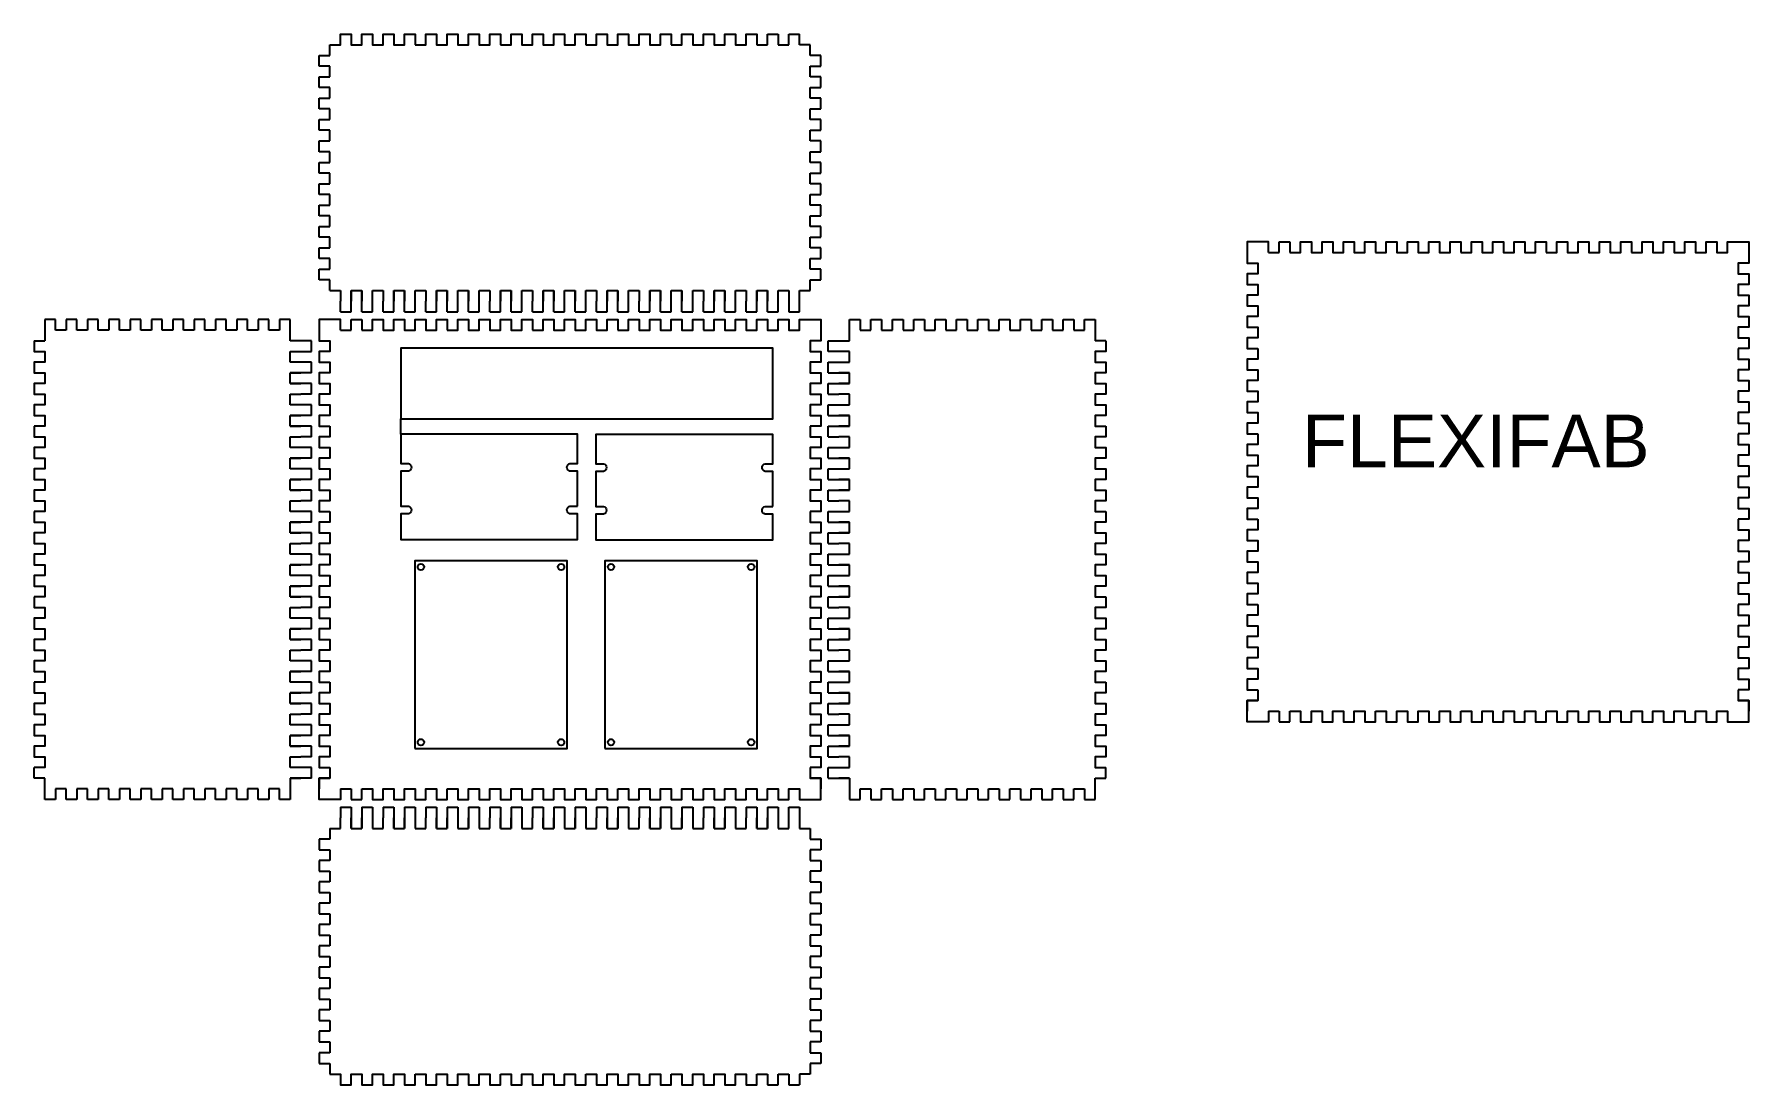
# Model space of a CAD drawing. Header units: millimetres. Extents: x 99 to 1224, y -80 to 609.
import ezdxf

# ---------------------------------------------------------------- set-up
doc = ezdxf.new("R2010")
doc.units = ezdxf.units.MM
doc.styles.get("Standard").update_dxf_attribs({"font": 'arial.ttf'})

msp = doc.modelspace()

# ---------------------------------------------------------------- linework, layer by layer
for p, q in [((580, 601.8), (580, 608.8)), ((580, 608.8), (587, 608.8)), ((587, 608.8), (587, 601.8)), ((594, 601.8), (594, 608.8)), ((594, 608.8), (601, 608.8)), ((601, 601.8), (601, 608.8)), ((293, 594.8), (293, 601.8)), ((293, 601.8), (300, 601.8)), ((573, 601.8), (580, 601.8)), ((587, 601.8), (594, 601.8)), ((608, 601.8), (601, 601.8)), ((608, 594.8), (608, 601.8)), ((286, 587.8), (286, 594.8)), ((286, 594.8), (293, 594.8)), ((293, 587.8), (286, 587.8)), ((293, 580.8), (293, 587.8)), ((615, 594.8), (608, 594.8)), ((608, 580.8), (608, 587.8)), ((608, 587.8), (615, 587.8)), ((615, 587.8), (615, 594.8)), ((286, 573.8), (286, 580.8)), ((286, 580.8), (293, 580.8)), ((293, 573.8), (286, 573.8)), ((293, 566.8), (293, 573.8)), ((615, 580.8), (608, 580.8)), ((608, 573.8), (615, 573.8)), ((608.1, 566.8), (608.1, 573.8)), ((615, 573.8), (615, 580.8)), ((286, 559.8), (286, 566.8)), ((286, 566.8), (293, 566.8)), ((615, 566.8), (608, 566.8)), ((615, 559.8), (615, 566.8)), ((293, 559.8), (286, 559.8)), ((286, 545.8), (286, 552.8)), ((286, 552.8), (293, 552.8)), ((293, 552.8), (293, 559.8)), ((608, 559.8), (615, 559.8)), ((615, 552.8), (608, 552.8)), ((608.1, 552.8), (608.1, 559.8)), ((615, 545.8), (615, 552.8)), ((293, 545.8), (286, 545.8)), ((293, 538.8), (293, 545.8)), ((608, 545.8), (615, 545.8)), ((608.1, 538.8), (608.1, 545.8)), ((286, 531.8), (286, 538.8)), ((286, 538.8), (293, 538.8)), ((293, 531.8), (286, 531.8)), ((293, 524.8), (293, 531.8)), ((615, 538.8), (608, 538.8)), ((608, 531.8), (615, 531.8)), ((608.1, 524.8), (608.1, 531.8)), ((615, 531.8), (615, 538.8)), ((286, 517.8), (286, 524.8)), ((286, 524.8), (293, 524.8)), ((293, 517.8), (286, 517.8)), ((293, 510.8), (293, 517.8)), ((615, 524.8), (608, 524.8)), ((608, 517.8), (615, 517.8)), ((608.1, 510.8), (608.1, 517.8)), ((615, 517.8), (615, 524.8)), ((286, 503.8), (286, 510.8)), ((286, 510.8), (293, 510.8)), ((615, 510.8), (608, 510.8)), ((615, 503.8), (615, 510.8)), ((293, 503.8), (286, 503.8)), ((286, 489.8), (286, 496.8)), ((286, 496.8), (293, 496.8)), ((293, 496.8), (293, 503.8)), ((608, 503.8), (615, 503.8)), ((615, 496.8), (608, 496.8)), ((608.1, 496.8), (608.1, 503.8)), ((615, 489.8), (615, 496.8)), ((293, 489.8), (286, 489.8)), ((293, 482.8), (293, 489.8)), ((608, 489.8), (615, 489.8)), ((608.1, 482.8), (608.1, 489.8)), ((286, 475.8), (286, 482.8)), ((286, 482.8), (293, 482.8)), ((293, 475.8), (286, 475.8)), ((293, 468.8), (293, 475.8)), ((615, 482.8), (608, 482.8)), ((608, 475.8), (615, 475.8)), ((608.1, 468.8), (608.1, 475.8)), ((615, 475.8), (615, 482.8)), ((915.9, 465.7), (915.9, 472.7)), ((915.9, 472.7), (922.9, 472.7)), ((922.9, 472.7), (922.9, 465.7)), ((286, 461.8), (286, 468.8)), ((286, 468.8), (293, 468.8)), ((293, 461.8), (286, 461.8)), ((293, 454.8), (293, 461.8)), ((615, 468.8), (608, 468.8)), ((608, 461.8), (615, 461.8)), ((608.1, 454.8), (608.1, 461.8)), ((615, 461.8), (615, 468.8)), ((908.9, 465.7), (915.9, 465.7)), ((286, 447.8), (286, 454.8)), ((286, 454.8), (293, 454.8)), ((615, 454.8), (608, 454.8)), ((615, 447.8), (615, 454.8)), ((293, 447.8), (286, 447.8)), ((293, 440.8), (293, 447.8)), ((293, 440.8), (300, 440.8)), ((300, 440.8), (300, 433.8)), ((307, 440.8), (307, 433.8)), ((307, 433.8), (307, 440.8)), ((307, 440.8), (314, 440.8)), ((314, 433.8), (314, 440.8)), ((314, 440.8), (314, 433.8)), ((321, 433.8), (321, 440.8)), ((321, 440.8), (328, 440.8)), ((328, 440.8), (328, 433.8)), ((335, 440.8), (335, 433.8)), ((335, 433.8), (335, 440.8)), ((335, 440.8), (342, 440.8)), ((342, 433.8), (342, 440.8)), ((342, 440.8), (342, 433.8)), ((349, 433.8), (349, 440.8)), ((349, 440.8), (356, 440.8)), ((356, 440.8), (356, 433.8)), ((363, 440.8), (363, 433.8)), ((363, 433.8), (363, 440.8)), ((363, 440.8), (370, 440.8)), ((370, 433.8), (370, 440.8)), ((370, 440.8), (370, 433.8)), ((377, 433.8), (377, 440.8)), ((377, 440.8), (384, 440.8)), ((384, 433.8), (384, 440.8)), ((384, 440.8), (384, 433.8)), ((391, 433.8), (391, 440.8)), ((391, 440.8), (398, 440.8)), ((398, 440.8), (398, 433.8)), ((405, 440.8), (405, 433.8)), ((405, 433.8), (405, 440.8)), ((405, 440.8), (412, 440.8)), ((412, 433.8), (412, 440.8)), ((412, 440.8), (412, 433.8)), ((419, 433.8), (419, 440.8)), ((419, 440.8), (426, 440.8)), ((426, 440.8), (426, 433.8)), ((433, 440.8), (433, 433.8)), ((433, 433.8), (433, 440.8)), ((433, 440.8), (440, 440.8)), ((440, 433.8), (440, 440.8)), ((440, 440.8), (440, 433.8)), ((447, 433.8), (447, 440.8)), ((447, 440.8), (454, 440.8)), ((454, 433.8), (454, 440.8)), ((454, 440.8), (454, 433.8)), ((461, 433.8), (461, 440.8)), ((461, 440.8), (468, 440.8)), ((468, 440.8), (468, 433.8)), ((475, 440.8), (475, 433.8)), ((475, 433.8), (475, 440.8)), ((475, 440.8), (482, 440.8)), ((482, 433.8), (482, 440.8)), ((482, 440.8), (482, 433.8)), ((489, 433.8), (489, 440.8)), ((489, 440.8), (496, 440.8)), ((496, 440.8), (496, 433.8)), ((503, 440.8), (503, 433.8)), ((503, 433.8), (503, 440.8)), ((503, 440.8), (510, 440.8)), ((510, 433.8), (510, 440.8)), ((510, 440.8), (510, 433.8)), ((517, 433.8), (517, 440.8)), ((517, 440.8), (524, 440.8)), ((524, 433.8), (524, 440.8)), ((524, 440.8), (524, 433.8)), ((531, 433.8), (531, 440.8)), ((531, 440.8), (538, 440.8)), ((538, 440.8), (538, 433.8)), ((545, 440.8), (545, 433.8)), ((545, 433.8), (545, 440.8)), ((545, 440.8), (552, 440.8)), ((552, 433.8), (552, 440.8)), ((552, 440.8), (552, 433.8)), ((559, 433.8), (559, 440.8)), ((559, 440.8), (566, 440.8)), ((566, 440.8), (566, 433.8)), ((573, 440.8), (573, 433.8)), ((573, 433.8), (573, 440.8)), ((573, 440.8), (580, 440.8)), ((580, 433.8), (580, 440.8)), ((580, 440.8), (580, 433.8)), ((587, 433.8), (587, 440.8)), ((587, 440.8), (594, 440.8)), ((594, 440.8), (594, 426.8)), ((601, 440.8), (608, 440.8)), ((601, 426.8), (601, 440.8)), ((608, 447.8), (615, 447.8)), ((608, 440.8), (608, 447.8)), ((300, 426.8), (300, 433.8)), ((307, 426.8), (307, 433.8)), ((314, 426.8), (314, 433.8)), ((321, 426.8), (321, 433.8)), ((328, 426.8), (328, 433.8)), ((335, 426.8), (335, 433.8)), ((342, 426.8), (342, 433.8)), ((349, 426.8), (349, 433.8)), ((356, 426.8), (356, 433.8)), ((363, 426.8), (363, 433.8)), ((370, 426.8), (370, 433.8)), ((377, 426.8), (377, 433.8)), ((384, 426.8), (384, 433.8)), ((391, 426.8), (391, 433.8)), ((398, 426.8), (398, 433.8)), ((405, 426.8), (405, 433.8)), ((412, 426.8), (412, 433.8)), ((419, 426.8), (419, 433.8)), ((426, 426.8), (426, 433.8)), ((433, 426.8), (433, 433.8)), ((440, 426.8), (440, 433.8)), ((447, 426.8), (447, 433.8)), ((454, 426.8), (454, 433.8)), ((461, 426.8), (461, 433.8)), ((468, 426.8), (468, 433.8)), ((475, 426.8), (475, 433.8)), ((482, 426.8), (482, 433.8)), ((489, 426.8), (489, 433.8)), ((496, 426.8), (496, 433.8)), ((503, 426.8), (503, 433.8)), ((510, 426.8), (510, 433.8)), ((517, 426.8), (517, 433.8)), ((524, 426.8), (524, 433.8)), ((531, 426.8), (531, 433.8)), ((538, 426.8), (538, 433.8)), ((545, 426.8), (545, 433.8)), ((552, 426.8), (552, 433.8)), ((559, 426.8), (559, 433.8)), ((566, 426.8), (566, 433.8)), ((573, 426.8), (573, 433.8)), ((580, 426.8), (580, 433.8)), ((587, 426.8), (587, 433.8)), ((113, 421.8), (106, 421.8)), ((106, 421.8), (106, 407.8)), ((113, 414.8), (113, 421.8)), ((127, 421.8), (120, 421.8)), ((120, 421.8), (120, 414.8)), ((127, 414.8), (127, 421.8)), ((141, 421.8), (134, 421.8)), ((134, 421.8), (134, 414.8)), ((141, 414.8), (141, 421.8)), ((155, 421.8), (148, 421.8)), ((148, 421.8), (148, 414.8)), ((155, 414.8), (155, 421.8)), ((169, 421.8), (162, 421.8)), ((162, 421.8), (162, 414.8)), ((169, 414.8), (169, 421.8)), ((183, 421.8), (176, 421.8)), ((176, 421.8), (176, 414.8)), ((183, 414.8), (183, 421.8)), ((197, 421.8), (190, 421.8)), ((190, 421.8), (190, 414.8)), ((197, 414.8), (197, 421.8)), ((211, 421.8), (204, 421.8)), ((204, 421.8), (204, 414.8)), ((211, 414.8), (211, 421.8)), ((225, 421.8), (218, 421.8)), ((218, 421.8), (218, 414.8)), ((225, 414.8), (225, 421.8)), ((239, 421.8), (232, 421.8)), ((232, 421.8), (232, 414.8)), ((239, 414.8), (239, 421.8)), ((253, 421.8), (246, 421.8)), ((246, 421.8), (246, 414.8)), ((253, 414.8), (253, 421.8)), ((267, 421.8), (260, 421.8)), ((260, 421.8), (260, 414.8)), ((267, 414.8), (267, 421.8)), ((300, 426.8), (307, 426.8)), ((307, 414.8), (307, 421.8)), ((307, 421.8), (314, 421.8)), ((314, 426.8), (321, 426.8)), ((314, 421.8), (314, 414.8)), ((328, 426.8), (335, 426.8)), ((342, 426.8), (349, 426.8)), ((356, 426.8), (363, 426.8)), ((370, 426.8), (377, 426.8)), ((384, 426.8), (391, 426.8)), ((398, 426.8), (405, 426.8)), ((412, 426.8), (419, 426.8)), ((426, 426.8), (433, 426.8)), ((440, 426.8), (447, 426.8)), ((454, 426.8), (461, 426.8)), ((468, 426.8), (475, 426.8)), ((482, 426.8), (489, 426.8)), ((496, 426.8), (503, 426.8)), ((510, 426.8), (517, 426.8)), ((524, 426.8), (531, 426.8)), ((538, 426.8), (545, 426.8)), ((552, 426.8), (559, 426.8)), ((566, 426.8), (573, 426.8)), ((580, 426.8), (587, 426.8)), ((594, 426.8), (601, 426.8)), ((634, 414.8), (634, 421.8)), ((634, 421.8), (641, 421.8)), ((641, 421.8), (641, 414.8)), ((648, 414.8), (648, 421.8)), ((648, 421.8), (655, 421.8)), ((655, 421.8), (655, 414.8)), ((662, 414.8), (662, 421.8)), ((662, 421.8), (669, 421.8)), ((669, 421.8), (669, 414.8)), ((676, 414.8), (676, 421.8)), ((676, 421.8), (683, 421.8)), ((683, 421.8), (683, 414.8)), ((690, 414.8), (690, 421.8)), ((690, 421.8), (697, 421.8)), ((697, 421.8), (697, 414.8)), ((704, 414.8), (704, 421.8)), ((704, 421.8), (711, 421.8)), ((711, 421.8), (711, 414.8)), ((718, 414.8), (718, 421.8)), ((718, 421.8), (725, 421.8)), ((725, 421.8), (725, 414.8)), ((732, 414.8), (732, 421.8)), ((732, 421.8), (739, 421.8)), ((739, 421.8), (739, 414.8)), ((746, 421.8), (753, 421.8)), ((746, 414.8), (746, 421.8)), ((753, 421.8), (753, 414.8)), ((760, 414.8), (760, 421.8)), ((760, 421.8), (767, 421.8)), ((767, 421.8), (767, 414.8)), ((774, 414.8), (774, 421.8)), ((774, 421.8), (781, 421.8)), ((781, 421.8), (781, 414.8)), ((788, 414.8), (788, 421.8)), ((788, 421.8), (795, 421.8)), ((795, 421.8), (795, 407.8)), ((99, 407.8), (106, 407.8)), ((120, 414.8), (113, 414.8)), ((134, 414.8), (127, 414.8)), ((148, 414.8), (141, 414.8)), ((162, 414.8), (155, 414.8)), ((176, 414.8), (169, 414.8)), ((190, 414.8), (183, 414.8)), ((204, 414.8), (197, 414.8)), ((218, 414.8), (211, 414.8)), ((232, 414.8), (225, 414.8)), ((246, 414.8), (239, 414.8)), ((260, 414.8), (253, 414.8)), ((267, 407.8), (267, 414.8)), ((281, 407.8), (267, 407.8)), ((281, 400.8), (281, 407.8)), ((300, 414.8), (307, 414.8)), ((620, 400.8), (620, 407.8)), ((620, 407.8), (634, 407.8)), ((634, 407.8), (634, 414.8)), ((641, 414.8), (648, 414.8)), ((655, 414.8), (662, 414.8)), ((669, 414.8), (676, 414.8)), ((683, 414.8), (690, 414.8)), ((697, 414.8), (704, 414.8)), ((711, 414.8), (718, 414.8)), ((725, 414.8), (732, 414.8)), ((739, 414.8), (746, 414.8)), ((753, 414.8), (760, 414.8)), ((767, 414.8), (774, 414.8)), ((781, 414.8), (788, 414.8)), ((802, 407.8), (795, 407.8)), ((267, 393.8), (267, 400.8)), ((267, 400.8), (281, 400.8)), ((274, 393.8), (267, 393.8)), ((281, 393.8), (274, 393.8)), ((281, 386.8), (281, 393.8)), ((634, 400.8), (620, 400.8)), ((620, 386.8), (620, 393.8)), ((620, 393.8), (627, 393.8)), ((627, 393.8), (634, 393.8)), ((634, 393.8), (634, 400.8)), ((274, 386.8), (267, 386.8)), ((267, 379.8), (267, 386.8)), ((267, 386.8), (274, 386.8)), ((281, 386.8), (274, 386.8)), ((620, 386.8), (627, 386.8)), ((627, 386.8), (634, 386.8)), ((634, 386.8), (627, 386.8)), ((634, 379.8), (634, 386.8)), ((267, 379.8), (274, 379.8)), ((274, 379.8), (267, 379.8)), ((267, 365.8), (267, 372.8)), ((267, 372.8), (274, 372.8)), ((281, 379.8), (274, 379.8)), ((281, 372.8), (274, 372.8)), ((281, 372.8), (281, 379.8)), ((620, 372.8), (620, 379.8)), ((620, 379.8), (627, 379.8)), ((620, 372.8), (627, 372.8)), ((634, 379.8), (627, 379.8)), ((627, 379.8), (634, 379.8)), ((634, 372.8), (627, 372.8)), ((634, 365.8), (634, 372.8)), ((274, 365.8), (267, 365.8)), ((281, 365.8), (274, 365.8)), ((281, 358.8), (281, 365.8)), ((620, 358.8), (620, 365.8)), ((620, 365.8), (627, 365.8)), ((627, 365.8), (634, 365.8)), ((274, 358.8), (267, 358.8)), ((267, 351.8), (267, 358.8)), ((267, 358.8), (274, 358.8)), ((267, 351.8), (274, 351.8)), ((274, 351.8), (267, 351.8)), ((281, 358.8), (274, 358.8)), ((281, 351.8), (274, 351.8)), ((281, 344.8), (281, 351.8)), ((339.5, 346.5), (339.5, 356.5)), ((620, 358.8), (627, 358.8)), ((620, 344.8), (620, 351.8)), ((620, 351.8), (627, 351.8)), ((627, 358.8), (634, 358.8)), ((634, 358.8), (627, 358.8)), ((634, 351.8), (627, 351.8)), ((627, 351.8), (634, 351.8)), ((634, 351.8), (634, 358.8)), ((267, 337.8), (267, 344.8)), ((267, 344.8), (274, 344.8)), ((274, 337.8), (267, 337.8)), ((281, 344.8), (274, 344.8)), ((281, 337.8), (274, 337.8)), ((281, 330.8), (281, 337.8)), ((620, 344.8), (627, 344.8)), ((620, 330.8), (620, 337.8)), ((620, 337.8), (627, 337.8)), ((634, 344.8), (627, 344.8)), ((627, 337.8), (634, 337.8)), ((634, 337.8), (634, 344.8)), ((267, 323.8), (267, 330.8)), ((274, 330.8), (267, 330.8)), ((267, 330.8), (274, 330.8)), ((281, 330.8), (274, 330.8)), ((620, 330.8), (627, 330.8)), ((627, 330.8), (634, 330.8)), ((634, 330.8), (627, 330.8)), ((634, 323.8), (634, 330.8)), ((274, 323.8), (267, 323.8)), ((274, 316.8), (267, 316.8)), ((267, 309.8), (267, 316.8)), ((267, 316.8), (274, 316.8)), ((281, 323.8), (274, 323.8)), ((281, 316.8), (274, 316.8)), ((281, 316.8), (281, 323.8)), ((620, 316.8), (620, 323.8)), ((620, 323.8), (627, 323.8)), ((620, 316.8), (627, 316.8)), ((627, 323.8), (634, 323.8)), ((627, 316.8), (634, 316.8)), ((634, 316.8), (627, 316.8)), ((634, 309.8), (634, 316.8)), ((267, 309.8), (274, 309.8)), ((274, 309.8), (267, 309.8)), ((281, 309.8), (274, 309.8)), ((281, 302.8), (281, 309.8)), ((620, 302.8), (620, 309.8)), ((620, 309.8), (627, 309.8)), ((634, 309.8), (627, 309.8)), ((627, 309.8), (634, 309.8)), ((267, 295.8), (267, 302.8)), ((267, 302.8), (274, 302.8)), ((274, 295.8), (267, 295.8)), ((281, 302.8), (274, 302.8)), ((281, 295.8), (274, 295.8)), ((281, 288.8), (281, 295.8)), ((620, 302.8), (627, 302.8)), ((620, 288.8), (620, 295.8)), ((620, 295.8), (627, 295.8)), ((634, 302.8), (627, 302.8)), ((627, 295.8), (634, 295.8)), ((634, 295.8), (634, 302.8)), ((274, 288.8), (267, 288.8)), ((267, 281.8), (267, 288.8)), ((267, 288.8), (274, 288.8)), ((267, 281.8), (274, 281.8)), ((274, 281.8), (267, 281.8)), ((281, 288.8), (274, 288.8)), ((281, 281.8), (274, 281.8)), ((281, 274.8), (281, 281.8)), ((620, 288.8), (627, 288.8)), ((620, 274.8), (620, 281.8)), ((620, 281.8), (627, 281.8)), ((627, 288.8), (634, 288.8)), ((634, 288.8), (627, 288.8)), ((634, 281.8), (627, 281.8)), ((627, 281.8), (634, 281.8)), ((634, 281.8), (634, 288.8)), ((267, 267.8), (267, 274.8)), ((267, 274.8), (274, 274.8)), ((281, 274.8), (274, 274.8)), ((620, 274.8), (627, 274.8)), ((634, 274.8), (627, 274.8)), ((634, 267.8), (634, 274.8)), ((274, 267.8), (267, 267.8)), ((267, 253.8), (267, 260.8)), ((274, 260.8), (267, 260.8)), ((267, 260.8), (274, 260.8)), ((281, 267.8), (274, 267.8)), ((281, 260.8), (274, 260.8)), ((281, 260.8), (281, 267.8)), ((620, 260.8), (620, 267.8)), ((620, 267.8), (627, 267.8)), ((620, 260.8), (627, 260.8)), ((627, 267.8), (634, 267.8)), ((627, 260.8), (634, 260.8)), ((634, 260.8), (627, 260.8)), ((634, 253.8), (634, 260.8)), ((274, 253.8), (267, 253.8)), ((281, 253.8), (274, 253.8)), ((281, 246.8), (281, 253.8)), ((620, 246.8), (620, 253.8)), ((620, 253.8), (627, 253.8)), ((627, 253.8), (634, 253.8)), ((274, 246.8), (267, 246.8)), ((267, 239.8), (267, 246.8)), ((267, 246.8), (274, 246.8)), ((267, 239.8), (274, 239.8)), ((274, 239.8), (267, 239.8)), ((281, 246.8), (274, 246.8)), ((281, 239.8), (274, 239.8)), ((281, 232.8), (281, 239.8)), ((620, 246.8), (627, 246.8)), ((620, 232.8), (620, 239.8)), ((620, 239.8), (627, 239.8)), ((627, 246.8), (634, 246.8)), ((634, 246.8), (627, 246.8)), ((634, 239.8), (627, 239.8)), ((627, 239.8), (634, 239.8)), ((634, 239.8), (634, 246.8)), ((267, 225.8), (267, 232.8)), ((267, 232.8), (274, 232.8)), ((274, 225.8), (267, 225.8)), ((281, 232.8), (274, 232.8)), ((281, 225.8), (274, 225.8)), ((281, 218.8), (281, 225.8)), ((620, 232.8), (627, 232.8)), ((620, 218.8), (620, 225.8)), ((620, 225.8), (627, 225.8)), ((634, 232.8), (627, 232.8)), ((627, 225.8), (634, 225.8)), ((634, 225.8), (634, 232.8)), ((274, 218.8), (267, 218.8)), ((267, 211.8), (267, 218.8)), ((267, 218.8), (274, 218.8)), ((281, 218.8), (274, 218.8)), ((620, 218.8), (627, 218.8)), ((627, 218.8), (634, 218.8)), ((634, 218.8), (627, 218.8)), ((634, 211.8), (634, 218.8)), ((267, 211.8), (274, 211.8)), ((274, 211.8), (267, 211.8)), ((267, 197.8), (267, 204.8)), ((267, 204.8), (274, 204.8)), ((281, 211.8), (274, 211.8)), ((281, 204.8), (274, 204.8)), ((281, 204.8), (281, 211.8)), ((620, 204.8), (620, 211.8)), ((620, 211.8), (627, 211.8)), ((620, 204.8), (627, 204.8)), ((634, 211.8), (627, 211.8)), ((627, 211.8), (634, 211.8)), ((634, 204.8), (627, 204.8)), ((634, 197.8), (634, 204.8)), ((274, 197.8), (267, 197.8)), ((281, 197.8), (274, 197.8)), ((281, 190.8), (281, 197.8)), ((620, 190.8), (620, 197.8)), ((620, 197.8), (627, 197.8)), ((627, 197.8), (634, 197.8)), ((267, 183.8), (267, 190.8)), ((274, 190.8), (267, 190.8)), ((267, 190.8), (274, 190.8)), ((274, 183.8), (267, 183.8)), ((281, 190.8), (274, 190.8)), ((281, 183.8), (274, 183.8)), ((281, 176.8), (281, 183.8)), ((620, 190.8), (627, 190.8)), ((620, 176.8), (620, 183.8)), ((620, 183.8), (627, 183.8)), ((627, 190.8), (634, 190.8)), ((634, 190.8), (627, 190.8)), ((627, 183.8), (634, 183.8)), ((634, 183.8), (634, 190.8)), ((274, 176.8), (267, 176.8)), ((267, 169.8), (267, 176.8)), ((267, 176.8), (274, 176.8)), ((267, 169.8), (274, 169.8)), ((274, 169.8), (267, 169.8)), ((281, 176.8), (274, 176.8)), ((281, 169.8), (274, 169.8)), ((281, 162.8), (281, 169.8)), ((620, 176.8), (627, 176.8)), ((620, 162.8), (620, 169.8)), ((620, 169.8), (627, 169.8)), ((627, 176.8), (634, 176.8)), ((634, 176.8), (627, 176.8)), ((634, 169.8), (627, 169.8)), ((627, 169.8), (634, 169.8)), ((634, 169.8), (634, 176.8)), ((267, 155.8), (267, 162.8)), ((267, 162.8), (274, 162.8)), ((281, 162.8), (274, 162.8)), ((620, 162.8), (627, 162.8)), ((634, 162.8), (627, 162.8)), ((634, 155.8), (634, 162.8)), ((901.9, 157.7), (894.9, 157.7)), ((908.9, 164.7), (915.9, 164.7)), ((915.9, 164.7), (915.9, 157.7)), ((915.9, 157.7), (922.9, 157.7)), ((922.9, 157.7), (922.9, 164.7)), ((1216.9, 157.7), (1223.9, 157.7)), ((274, 155.8), (267, 155.8)), ((274, 148.8), (267, 148.8)), ((267, 141.8), (267, 148.8)), ((267, 148.8), (274, 148.8)), ((281, 155.8), (274, 155.8)), ((281, 148.8), (274, 148.8)), ((281, 148.8), (281, 155.8)), ((620, 148.8), (620, 155.8)), ((620, 155.8), (627, 155.8)), ((620, 148.8), (627, 148.8)), ((627, 155.8), (634, 155.8)), ((627, 148.8), (634, 148.8)), ((634, 148.8), (627, 148.8)), ((634, 141.8), (634, 148.8)), ((267, 141.8), (274, 141.8)), ((274, 141.8), (267, 141.8)), ((281, 141.8), (274, 141.8)), ((281, 134.8), (281, 141.8)), ((620, 134.8), (620, 141.8)), ((620, 141.8), (627, 141.8)), ((634, 141.8), (627, 141.8)), ((627, 141.8), (634, 141.8)), ((99, 120.8), (99, 127.8)), ((267, 127.8), (267, 134.8)), ((267, 134.8), (274, 134.8)), ((274, 127.8), (267, 127.8)), ((281, 134.8), (274, 134.8)), ((281, 127.8), (274, 127.8)), ((281, 120.8), (281, 127.8)), ((620, 134.8), (627, 134.8)), ((620, 120.8), (620, 127.8)), ((620, 127.8), (627, 127.8)), ((634, 134.8), (627, 134.8)), ((627, 127.8), (634, 127.8)), ((634, 127.8), (634, 134.8)), ((802, 120.8), (802, 127.8)), ((106, 120.8), (99, 120.8)), ((106, 106.8), (106, 120.8)), ((120, 113.8), (113, 113.8)), ((113, 113.8), (113, 106.8)), ((120, 106.8), (120, 113.8)), ((134, 113.8), (127, 113.8)), ((127, 113.8), (127, 106.8)), ((134, 106.8), (134, 113.8)), ((148, 113.8), (141, 113.8)), ((141, 113.8), (141, 106.8)), ((148, 106.8), (148, 113.8)), ((162, 113.8), (155, 113.8)), ((155, 113.8), (155, 106.8)), ((162, 106.8), (162, 113.8)), ((176, 113.8), (169, 113.8)), ((169, 113.8), (169, 106.8)), ((176, 106.8), (176, 113.8)), ((190, 113.8), (183, 113.8)), ((183, 113.8), (183, 106.8)), ((190, 106.8), (190, 113.8)), ((204, 113.8), (197, 113.8)), ((197, 113.8), (197, 106.8)), ((204, 106.8), (204, 113.8)), ((218, 113.8), (211, 113.8)), ((211, 113.8), (211, 106.8)), ((218, 106.8), (218, 113.8)), ((232, 113.8), (225, 113.8)), ((225, 113.8), (225, 106.8)), ((232, 106.8), (232, 113.8)), ((246, 113.8), (239, 113.8)), ((239, 113.8), (239, 106.8)), ((246, 106.8), (246, 113.8)), ((260, 113.8), (253, 113.8)), ((253, 113.8), (253, 106.8)), ((260, 106.8), (260, 113.8)), ((274, 120.8), (267, 120.8)), ((267, 120.8), (274, 120.8)), ((267, 120.8), (267, 113.8)), ((267, 113.8), (267, 106.8)), ((281, 120.8), (274, 120.8)), ((300, 113.8), (307, 113.8)), ((307, 113.8), (307, 106.8)), ((314, 106.8), (314, 113.8)), ((620, 120.8), (627, 120.8)), ((627, 120.8), (634, 120.8)), ((634, 120.8), (627, 120.8)), ((634, 120.8), (634, 113.8)), ((634, 113.8), (634, 106.8)), ((641, 106.8), (641, 113.8)), ((641, 113.8), (648, 113.8)), ((648, 113.8), (648, 106.8)), ((655, 106.8), (655, 113.8)), ((655, 113.8), (662, 113.8)), ((662, 113.8), (662, 106.8)), ((669, 106.8), (669, 113.8)), ((669, 113.8), (676, 113.8)), ((676, 113.8), (676, 106.8)), ((683, 106.8), (683, 113.8)), ((683, 113.8), (690, 113.8)), ((690, 113.8), (690, 106.8)), ((697, 106.8), (697, 113.8)), ((697, 113.8), (704, 113.8)), ((704, 113.8), (704, 106.8)), ((711, 106.8), (711, 113.8)), ((711, 113.8), (718, 113.8)), ((718, 113.8), (718, 106.8)), ((725, 106.8), (725, 113.8)), ((725, 113.8), (732, 113.8)), ((732, 113.8), (732, 106.8)), ((739, 106.8), (739, 113.8)), ((739, 113.8), (746, 113.8)), ((746, 113.8), (746, 106.8)), ((753, 106.8), (753, 113.8)), ((753, 113.8), (760, 113.8)), ((760, 113.8), (760, 106.8)), ((767, 106.8), (767, 113.8)), ((767, 113.8), (774, 113.8)), ((774, 113.8), (774, 106.8)), ((781, 106.8), (781, 113.8)), ((781, 113.8), (788, 113.8)), ((788, 113.8), (788, 106.8)), ((795, 120.8), (802, 120.8)), ((795, 106.8), (795, 120.8)), ((113, 106.8), (106, 106.8)), ((127, 106.8), (120, 106.8)), ((141, 106.8), (134, 106.8)), ((155, 106.8), (148, 106.8)), ((169, 106.8), (162, 106.8)), ((183, 106.8), (176, 106.8)), ((197, 106.8), (190, 106.8)), ((211, 106.8), (204, 106.8)), ((225, 106.8), (218, 106.8)), ((239, 106.8), (232, 106.8)), ((253, 106.8), (246, 106.8)), ((267, 106.8), (260, 106.8)), ((293, 106.8), (286, 106.8)), ((300, 101.8), (307, 101.8)), ((300, 101.8), (300, 94.8)), ((307, 106.8), (314, 106.8)), ((307, 101.8), (307, 94.8)), ((314, 101.8), (321, 101.8)), ((314, 101.8), (314, 94.8)), ((321, 101.8), (321, 94.8)), ((328, 101.8), (335, 101.8)), ((328, 101.8), (328, 94.8)), ((335, 101.8), (335, 94.8)), ((342, 101.8), (349, 101.8)), ((342, 101.8), (342, 94.8)), ((349, 101.8), (349, 94.8)), ((356, 101.8), (363, 101.8)), ((356, 101.8), (356, 94.8)), ((363, 101.8), (363, 94.8)), ((370, 101.8), (377, 101.8)), ((370, 101.8), (370, 94.8)), ((377, 101.8), (377, 94.8)), ((384, 101.8), (391, 101.8)), ((384, 101.8), (384, 94.8)), ((391, 101.8), (391, 94.8)), ((398, 101.8), (405, 101.8)), ((398, 101.8), (398, 94.8)), ((405, 101.8), (405, 94.8)), ((412, 101.8), (419, 101.8)), ((412, 101.8), (412, 94.8)), ((419, 101.8), (419, 94.8)), ((426, 101.8), (433, 101.8)), ((426, 101.8), (426, 94.8)), ((433, 101.8), (433, 94.8)), ((440, 101.8), (447, 101.8)), ((440, 101.8), (440, 94.8)), ((447, 101.8), (447, 94.8)), ((454, 101.8), (461, 101.8)), ((454, 101.8), (454, 94.8)), ((461, 101.8), (461, 94.8)), ((468, 101.8), (475, 101.8)), ((468, 101.8), (468, 94.8)), ((475, 101.8), (475, 94.8)), ((482, 101.8), (489, 101.8)), ((482, 101.8), (482, 94.8)), ((489, 101.8), (489, 94.8)), ((496, 101.8), (503, 101.8)), ((496, 101.8), (496, 94.8)), ((503, 101.8), (503, 94.8)), ((510, 101.8), (517, 101.8)), ((510, 101.8), (510, 94.8)), ((517, 101.8), (517, 94.8)), ((524, 101.8), (531, 101.8)), ((524, 101.8), (524, 94.8)), ((531, 101.8), (531, 94.8)), ((538, 101.8), (545, 101.8)), ((538, 101.8), (538, 94.8)), ((545, 101.8), (545, 94.8)), ((552, 101.8), (559, 101.8)), ((552, 101.8), (552, 94.8)), ((559, 101.8), (559, 94.8)), ((566, 101.8), (573, 101.8)), ((566, 101.8), (566, 94.8)), ((573, 101.8), (573, 94.8)), ((580, 101.8), (587, 101.8)), ((580, 101.8), (580, 94.8)), ((587, 101.8), (587, 94.8)), ((594, 87.8), (594, 101.8)), ((594, 101.8), (601, 101.8)), ((601, 101.8), (601, 87.8)), ((608, 106.8), (615, 106.8)), ((634, 106.8), (641, 106.8)), ((648, 106.8), (655, 106.8)), ((662, 106.8), (669, 106.8)), ((676, 106.8), (683, 106.8)), ((690, 106.8), (697, 106.8)), ((704, 106.8), (711, 106.8)), ((718, 106.8), (725, 106.8)), ((732, 106.8), (739, 106.8)), ((746, 106.8), (753, 106.8)), ((760, 106.8), (767, 106.8)), ((774, 106.8), (781, 106.8)), ((788, 106.8), (795, 106.8)), ((300, 87.8), (300, 94.8)), ((307, 87.8), (307, 94.8)), ((307, 94.8), (307, 87.8)), ((314, 94.8), (314, 87.8)), ((314, 87.8), (314, 94.8)), ((321, 94.8), (321, 87.8)), ((328, 87.8), (328, 94.8)), ((335, 87.8), (335, 94.8)), ((335, 94.8), (335, 87.8)), ((342, 94.8), (342, 87.8)), ((342, 87.8), (342, 94.8)), ((349, 94.8), (349, 87.8)), ((356, 87.8), (356, 94.8)), ((363, 87.8), (363, 94.8)), ((363, 94.8), (363, 87.8)), ((370, 94.8), (370, 87.8)), ((370, 87.8), (370, 94.8)), ((377, 94.8), (377, 87.8)), ((384, 94.8), (384, 87.8)), ((384, 87.8), (384, 94.8)), ((391, 94.8), (391, 87.8)), ((398, 87.8), (398, 94.8)), ((405, 87.8), (405, 94.8)), ((405, 94.8), (405, 87.8)), ((412, 94.8), (412, 87.8)), ((412, 87.8), (412, 94.8)), ((419, 94.8), (419, 87.8)), ((426, 87.8), (426, 94.8)), ((433, 87.8), (433, 94.8)), ((433, 94.8), (433, 87.8)), ((440, 94.8), (440, 87.8)), ((440, 87.8), (440, 94.8)), ((447, 94.8), (447, 87.8)), ((454, 94.8), (454, 87.8)), ((454, 87.8), (454, 94.8)), ((461, 94.8), (461, 87.8)), ((468, 87.8), (468, 94.8)), ((475, 87.8), (475, 94.8)), ((475, 94.8), (475, 87.8)), ((482, 94.8), (482, 87.8)), ((482, 87.8), (482, 94.8)), ((489, 94.8), (489, 87.8)), ((496, 87.8), (496, 94.8)), ((503, 87.8), (503, 94.8)), ((503, 94.8), (503, 87.8)), ((510, 94.8), (510, 87.8)), ((510, 87.8), (510, 94.8)), ((517, 94.8), (517, 87.8)), ((524, 94.8), (524, 87.8)), ((524, 87.8), (524, 94.8)), ((531, 94.8), (531, 87.8)), ((538, 87.8), (538, 94.8)), ((545, 87.8), (545, 94.8)), ((545, 94.8), (545, 87.8)), ((552, 94.8), (552, 87.8)), ((552, 87.8), (552, 94.8)), ((559, 94.8), (559, 87.8)), ((566, 87.8), (566, 94.8)), ((573, 87.8), (573, 94.8)), ((573, 94.8), (573, 87.8)), ((580, 94.8), (580, 87.8)), ((580, 87.8), (580, 94.8)), ((587, 94.8), (587, 87.8)), ((293, 80.8), (286, 80.8)), ((286, 80.8), (286, 73.8)), ((293, 87.8), (300, 87.8)), ((293, 87.8), (293, 80.8)), ((307, 87.8), (314, 87.8)), ((321, 87.8), (328, 87.8)), ((335, 87.8), (342, 87.8)), ((349, 87.8), (356, 87.8)), ((363, 87.8), (370, 87.8)), ((377, 87.8), (384, 87.8)), ((391, 87.8), (398, 87.8)), ((405, 87.8), (412, 87.8)), ((419, 87.8), (426, 87.8)), ((433, 87.8), (440, 87.8)), ((447, 87.8), (454, 87.8)), ((461, 87.8), (468, 87.8)), ((475, 87.8), (482, 87.8)), ((489, 87.8), (496, 87.8)), ((503, 87.8), (510, 87.8)), ((517, 87.8), (524, 87.8)), ((531, 87.8), (538, 87.8)), ((545, 87.8), (552, 87.8)), ((559, 87.8), (566, 87.8)), ((573, 87.8), (580, 87.8)), ((587, 87.8), (594, 87.8)), ((601, 87.8), (608, 87.8)), ((608, 87.8), (608, 80.8)), ((608, 80.8), (615, 80.8)), ((615, 80.8), (615, 73.8)), ((286, 73.8), (293, 73.8)), ((293, 73.8), (293, 66.8)), ((615, 73.8), (608, 73.8)), ((608.1, 73.8), (608.1, 66.8)), ((293, 66.8), (286, 66.8)), ((286, 66.8), (286, 59.8)), ((286, 59.8), (293, 59.8)), ((293, 59.8), (293, 52.8)), ((608, 66.8), (615, 66.8)), ((615, 59.8), (608, 59.8)), ((608.1, 59.8), (608.1, 52.8)), ((615, 66.8), (615, 59.8)), ((293, 52.8), (286, 52.8)), ((286, 52.8), (286, 45.8)), ((286, 45.8), (293, 45.8)), ((293, 45.8), (293, 38.8)), ((608, 52.8), (615, 52.8)), ((615, 45.8), (608, 45.8)), ((608.1, 45.8), (608.1, 38.8)), ((615, 52.8), (615, 45.8)), ((293, 38.8), (286, 38.8)), ((286, 38.8), (286, 31.8)), ((608, 38.8), (615, 38.8)), ((615, 38.8), (615, 31.8)), ((286, 31.8), (293, 31.8)), ((293, 24.8), (286, 24.8)), ((286, 24.8), (286, 17.8)), ((293, 31.8), (293, 24.8)), ((615, 31.8), (608, 31.8)), ((608, 24.8), (615, 24.8)), ((608.1, 31.8), (608.1, 24.8)), ((615, 24.8), (615, 17.8)), ((286, 17.8), (293, 17.8)), ((293, 17.8), (293, 10.8)), ((615, 17.8), (608, 17.8)), ((608.1, 17.8), (608.1, 10.8)), ((293, 10.8), (286, 10.8)), ((286, 10.8), (286, 3.8)), ((286, 3.8), (293, 3.8)), ((293, 3.8), (293, -3.2)), ((608, 10.8), (615, 10.8)), ((615, 3.8), (608, 3.8)), ((608.1, 3.8), (608.1, -3.2)), ((615, 10.8), (615, 3.8)), ((293, -3.2), (286, -3.2)), ((286, -3.2), (286, -10.2)), ((286, -10.2), (293, -10.2)), ((293, -10.2), (293, -17.2)), ((608, -3.2), (615, -3.2)), ((615, -10.2), (608, -10.2)), ((608.1, -10.2), (608.1, -17.2)), ((615, -3.2), (615, -10.2)), ((293, -17.2), (286, -17.2)), ((286, -17.2), (286, -24.2)), ((608, -17.2), (615, -17.2)), ((615, -17.2), (615, -24.2)), ((286, -24.2), (293, -24.2)), ((286, -31.2), (286, -38.2)), ((293, -31.2), (286, -31.2)), ((293, -24.2), (293, -31.2)), ((615, -24.2), (608, -24.2)), ((608, -31.2), (615, -31.2)), ((608.1, -24.2), (608.1, -31.2)), ((615, -31.2), (615, -38.2)), ((286, -38.2), (293, -38.2)), ((293, -38.2), (293, -45.2)), ((615, -38.2), (608, -38.2)), ((608.1, -38.2), (608.1, -45.2)), ((293, -45.2), (286, -45.2)), ((286, -45.2), (286, -52.2)), ((286, -52.2), (293, -52.2)), ((293, -52.2), (293, -59.2)), ((608, -45.2), (615, -45.2)), ((615, -52.2), (608, -52.2)), ((608, -52.2), (608, -59.2)), ((615, -45.2), (615, -52.2)), ((293, -59.2), (286, -59.2)), ((286, -59.2), (286, -66.2)), ((286, -66.2), (293, -66.2)), ((293, -66.2), (293, -73.2)), ((608, -59.2), (615, -59.2)), ((615, -66.2), (608, -66.2)), ((608, -66.2), (608, -73.2)), ((615, -59.2), (615, -66.2)), ((293, -73.2), (300, -73.2)), ((573, -73.2), (580, -73.2)), ((580, -73.2), (580, -80.2)), ((587, -80.2), (587, -73.2)), ((587, -73.2), (594, -73.2)), ((594, -73.2), (594, -80.2)), ((608, -73.2), (601, -73.2)), ((601, -73.2), (601, -80.2)), ((580, -80.2), (587, -80.2)), ((594, -80.2), (601, -80.2))]:
    msp.add_line(p, q)
for points in [[(293, 601.8), (300, 601.8), (300, 608.8), (307, 608.8), (307, 601.8), (314, 601.8), (314, 608.8), (321, 608.8), (321, 601.8), (328, 601.8), (328, 608.8), (335, 608.8), (335, 601.8), (342, 601.8), (342, 608.8), (349, 608.8), (349, 601.8)], [(349, 601.8), (356, 601.8), (356, 608.8), (363, 608.8), (363, 601.8), (370, 601.8), (370, 608.8), (377, 608.8), (377, 601.8), (384, 601.8), (384, 608.8), (391, 608.8), (391, 601.8), (398, 601.8), (398, 608.8), (405, 608.8), (405, 601.8)], [(405, 601.8), (412, 601.8), (412, 608.8), (419, 608.8), (419, 601.8), (426, 601.8), (426, 608.8), (433, 608.8), (433, 601.8), (440, 601.8), (440, 608.8), (447, 608.8), (447, 601.8), (454, 601.8), (454, 608.8), (461, 608.8), (461, 601.8)], [(461, 601.8), (468, 601.8), (468, 608.8), (475, 608.8), (475, 601.8), (482, 601.8), (482, 608.8), (489, 608.8), (489, 601.8), (496, 601.8), (496, 608.8), (503, 608.8), (503, 601.8), (510, 601.8), (510, 608.8), (517, 608.8), (517, 601.8)], [(517, 601.8), (524, 601.8), (524, 608.8), (531, 608.8), (531, 601.8), (538, 601.8), (538, 608.8), (545, 608.8), (545, 601.8), (552, 601.8), (552, 608.8), (559, 608.8), (559, 601.8), (566, 601.8), (566, 608.8), (573, 608.8), (573, 601.8)], [(908.9, 465.7), (908.9, 472.7), (901.9, 472.7), (894.9, 472.7), (894.9, 465.7), (894.9, 458.7), (901.9, 458.7), (901.9, 451.7), (894.9, 451.7), (894.9, 444.7), (901.9, 444.7), (901.9, 437.7), (894.9, 437.7), (894.9, 430.7), (901.9, 430.7), (901.9, 423.7), (894.9, 423.7), (894.9, 416.7), (901.9, 416.7), (901.9, 409.7), (894.9, 409.7), (894.9, 402.7), (901.9, 402.7)], [(922.9, 465.7), (929.9, 465.7), (929.9, 472.7), (936.9, 472.7), (936.9, 465.7), (943.9, 465.7), (943.9, 472.7), (950.9, 472.7), (950.9, 465.7), (957.9, 465.7), (957.9, 472.7), (964.9, 472.7), (964.9, 465.7), (971.9, 465.7), (971.9, 472.7), (978.9, 472.7), (978.9, 465.7)], [(978.9, 465.7), (985.9, 465.7), (985.9, 472.7), (992.9, 472.7), (992.9, 465.7), (999.9, 465.7), (999.9, 472.7), (1006.9, 472.7), (1006.9, 465.7), (1013.9, 465.7), (1013.9, 472.7), (1020.9, 472.7), (1020.9, 465.7), (1027.9, 465.7), (1027.9, 472.7), (1034.9, 472.7), (1034.9, 465.7)], [(1034.9, 465.7), (1041.9, 465.7), (1041.9, 472.7), (1048.9, 472.7), (1048.9, 465.7), (1055.9, 465.7), (1055.9, 472.7), (1062.9, 472.7), (1062.9, 465.7), (1069.9, 465.7), (1069.9, 472.7), (1076.9, 472.7), (1076.9, 465.7), (1083.9, 465.7), (1083.9, 472.7), (1090.9, 472.7), (1090.9, 465.7)], [(1090.9, 465.7), (1097.9, 465.7), (1097.9, 472.7), (1104.9, 472.7), (1104.9, 465.7), (1111.9, 465.7), (1111.9, 472.7), (1118.9, 472.7), (1118.9, 465.7), (1125.9, 465.7), (1125.9, 472.7), (1132.9, 472.7), (1132.9, 465.7), (1139.9, 465.7), (1139.9, 472.7), (1146.9, 472.7), (1146.9, 465.7)], [(1146.9, 465.7), (1153.9, 465.7), (1153.9, 472.7), (1160.9, 472.7), (1160.9, 465.7), (1167.9, 465.7), (1167.9, 472.7), (1174.9, 472.7), (1174.9, 465.7), (1181.9, 465.7), (1181.9, 472.7), (1188.9, 472.7), (1188.9, 465.7), (1195.9, 465.7), (1195.9, 472.7), (1202.9, 472.7), (1202.9, 465.7), (1209.9, 465.7), (1209.9, 472.7), (1216.9, 472.7), (1223.9, 472.7), (1223.9, 465.7), (1223.9, 458.7), (1216.9, 458.7), (1216.9, 451.7), (1223.9, 451.7), (1223.9, 444.7), (1216.9, 444.7), (1216.9, 437.7), (1223.9, 437.7), (1223.9, 430.7), (1216.9, 430.7), (1216.9, 423.7), (1223.9, 423.7), (1223.9, 416.7), (1216.9, 416.7), (1216.9, 409.7), (1223.9, 409.7), (1223.9, 402.7), (1216.9, 402.7)], [(300, 414.8), (300, 421.8), (293, 421.8), (286, 421.8), (286, 414.8), (286, 407.8), (293, 407.8), (293, 400.8), (286, 400.8), (286, 393.8), (293, 393.8), (293, 386.8), (286, 386.8), (286, 379.8), (293, 379.8), (293, 372.8), (286, 372.8), (286, 365.8), (293, 365.8), (293, 358.8), (286, 358.8), (286, 351.8), (293, 351.8)], [(314, 414.8), (321, 414.8), (321, 421.8), (328, 421.8), (328, 414.8), (335, 414.8), (335, 421.8), (342, 421.8), (342, 414.8), (349, 414.8), (349, 421.8), (356, 421.8), (356, 414.8), (363, 414.8), (363, 421.8), (370, 421.8), (370, 414.8)], [(370, 414.8), (377, 414.8), (377, 421.8), (384, 421.8), (384, 414.8), (391, 414.8), (391, 421.8), (398, 421.8), (398, 414.8), (405, 414.8), (405, 421.8), (412, 421.8), (412, 414.8), (419, 414.8), (419, 421.8), (426, 421.8), (426, 414.8)], [(426, 414.8), (433, 414.8), (433, 421.8), (440, 421.8), (440, 414.8), (447, 414.8), (447, 421.8), (454, 421.8), (454, 414.8), (461, 414.8), (461, 421.8), (468, 421.8), (468, 414.8), (475, 414.8), (475, 421.8), (482, 421.8), (482, 414.8)], [(482, 414.8), (489, 414.8), (489, 421.8), (496, 421.8), (496, 414.8), (503, 414.8), (503, 421.8), (510, 421.8), (510, 414.8), (517, 414.8), (517, 421.8), (524, 421.8), (524, 414.8), (531, 414.8), (531, 421.8), (538, 421.8), (538, 414.8)], [(538, 414.8), (545, 414.8), (545, 421.8), (552, 421.8), (552, 414.8), (559, 414.8), (559, 421.8), (566, 421.8), (566, 414.8), (573, 414.8), (573, 421.8), (580, 421.8), (580, 414.8), (587, 414.8), (587, 421.8), (594, 421.8), (594, 414.8), (601, 414.8), (601, 421.8), (608, 421.8), (615, 421.8), (615, 414.8), (615, 407.8), (608, 407.8), (608, 400.8), (615, 400.8), (615, 393.8), (608, 393.8), (608, 386.8), (615, 386.8), (615, 379.8), (608, 379.8), (608, 372.8), (615, 372.8), (615, 365.8), (608, 365.8), (608, 358.8), (615, 358.8), (615, 351.8), (608, 351.8)], [(99, 407.8), (99, 400.8), (106, 400.8), (106, 393.8), (99, 393.8), (99, 386.8), (106, 386.8), (106, 379.8), (99, 379.8), (99, 372.8), (106, 372.8), (106, 365.8), (99, 365.8), (99, 358.8), (106, 358.8), (106, 351.8), (99, 351.8)], [(802, 407.8), (802, 400.8), (795, 400.8), (795, 393.8), (802, 393.8), (802, 386.8), (795, 386.8), (795, 379.8), (802, 379.8), (802, 372.8), (795, 372.8), (795, 365.8), (802, 365.8), (802, 358.8), (795, 358.8), (795, 351.8), (802, 351.8)], [(901.9, 402.7), (901.9, 395.7), (894.9, 395.7), (894.9, 388.7), (901.9, 388.7), (901.9, 381.7), (894.9, 381.7), (894.9, 374.7), (901.9, 374.7), (901.9, 367.7), (894.9, 367.7), (894.9, 360.7), (901.9, 360.7), (901.9, 353.7), (894.9, 353.7), (894.9, 346.7), (901.9, 346.7)], [(1216.9, 402.7), (1216.9, 395.7), (1223.9, 395.7), (1223.9, 388.7), (1216.9, 388.7), (1216.9, 381.7), (1223.9, 381.7), (1223.9, 374.7), (1216.9, 374.7), (1216.9, 367.7), (1223.9, 367.7), (1223.9, 360.7), (1216.9, 360.7), (1216.9, 353.7), (1223.9, 353.7), (1223.9, 346.7), (1216.9, 346.7)], [(99, 351.8), (99, 344.8), (106, 344.8), (106, 337.8), (99, 337.8), (99, 330.8), (106, 330.8), (106, 323.8), (99, 323.8), (99, 316.8), (106, 316.8), (106, 309.8), (99, 309.8), (99, 302.8), (106, 302.8), (106, 295.8), (99, 295.8)], [(293, 351.8), (293, 344.8), (286, 344.8), (286, 337.8), (293, 337.8), (293, 330.8), (286, 330.8), (286, 323.8), (293, 323.8), (293, 316.8), (286, 316.8), (286, 309.8), (293, 309.8), (293, 302.8), (286, 302.8), (286, 295.8), (293, 295.8)], [(608, 351.8), (608, 344.8), (615, 344.8), (615, 337.8), (608, 337.8), (608, 330.8), (615, 330.8), (615, 323.8), (608, 323.8), (608, 316.8), (615, 316.8), (615, 309.8), (608, 309.8), (608, 302.8), (615, 302.8), (615, 295.8), (608, 295.8)], [(802, 351.8), (802, 344.8), (795, 344.8), (795, 337.8), (802, 337.8), (802, 330.8), (795, 330.8), (795, 323.8), (802, 323.8), (802, 316.8), (795, 316.8), (795, 309.8), (802, 309.8), (802, 302.8), (795, 302.8), (795, 295.8), (802, 295.8)], [(901.9, 346.7), (901.9, 339.7), (894.9, 339.7), (894.9, 332.7), (901.9, 332.7), (901.9, 325.7), (894.9, 325.7), (894.9, 318.7), (901.9, 318.7), (901.9, 311.7), (894.9, 311.7), (894.9, 304.7), (901.9, 304.7), (901.9, 297.7), (894.9, 297.7), (894.9, 290.7), (901.9, 290.7)], [(1216.9, 346.7), (1216.9, 339.7), (1223.9, 339.7), (1223.9, 332.7), (1216.9, 332.7), (1216.9, 325.7), (1223.9, 325.7), (1223.9, 318.7), (1216.9, 318.7), (1216.9, 311.7), (1223.9, 311.7), (1223.9, 304.7), (1216.9, 304.7), (1216.9, 297.7), (1223.9, 297.7), (1223.9, 290.7), (1216.9, 290.7)], [(99, 295.8), (99, 288.8), (106, 288.8), (106, 281.8), (99, 281.8), (99, 274.8), (106, 274.8), (106, 267.8), (99, 267.8), (99, 260.8), (106, 260.8), (106, 253.8), (99, 253.8), (99, 246.8), (106, 246.8), (106, 239.8), (99, 239.8)], [(293, 295.8), (293, 288.8), (286, 288.8), (286, 281.8), (293, 281.8), (293, 274.8), (286, 274.8), (286, 267.8), (293, 267.8), (293, 260.8), (286, 260.8), (286, 253.8), (293, 253.8), (293, 246.8), (286, 246.8), (286, 239.8), (293, 239.8)], [(608, 295.8), (608, 288.8), (615, 288.8), (615, 281.8), (608, 281.8), (608, 274.8), (615, 274.8), (615, 267.8), (608, 267.8), (608, 260.8), (615, 260.8), (615, 253.8), (608, 253.8), (608, 246.8), (615, 246.8), (615, 239.8), (608, 239.8)], [(802, 295.8), (802, 288.8), (795, 288.8), (795, 281.8), (802, 281.8), (802, 274.8), (795, 274.8), (795, 267.8), (802, 267.8), (802, 260.8), (795, 260.8), (795, 253.8), (802, 253.8), (802, 246.8), (795, 246.8), (795, 239.8), (802, 239.8)], [(901.9, 290.7), (901.9, 283.7), (894.9, 283.7), (894.9, 276.7), (901.9, 276.7), (901.9, 269.7), (894.9, 269.7), (894.9, 262.7), (901.9, 262.7), (901.9, 255.7), (894.9, 255.7), (894.9, 248.7), (901.9, 248.7), (901.9, 241.7), (894.9, 241.7), (894.9, 234.7), (901.9, 234.7)], [(1216.9, 290.7), (1216.9, 283.7), (1223.9, 283.7), (1223.9, 276.7), (1216.9, 276.7), (1216.9, 269.7), (1223.9, 269.7), (1223.9, 262.7), (1216.9, 262.7), (1216.9, 255.7), (1223.9, 255.7), (1223.9, 248.7), (1216.9, 248.7), (1216.9, 241.7), (1223.9, 241.7), (1223.9, 234.7), (1216.9, 234.7)], [(99, 239.8), (99, 232.8), (106, 232.8), (106, 225.8), (99, 225.8), (99, 218.8), (106, 218.8), (106, 211.8), (99, 211.8), (99, 204.8), (106, 204.8), (106, 197.8), (99, 197.8), (99, 190.8), (106, 190.8), (106, 183.8), (99, 183.8)], [(293, 239.8), (293, 232.8), (286, 232.8), (286, 225.8), (293, 225.8), (293, 218.8), (286, 218.8), (286, 211.8), (293, 211.8), (293, 204.8), (286, 204.8), (286, 197.8), (293, 197.8), (293, 190.8), (286, 190.8), (286, 183.8), (293, 183.8)], [(608, 239.8), (608, 232.8), (615, 232.8), (615, 225.8), (608, 225.8), (608, 218.8), (615, 218.8), (615, 211.8), (608, 211.8), (608, 204.8), (615, 204.8), (615, 197.8), (608, 197.8), (608, 190.8), (615, 190.8), (615, 183.8), (608, 183.8)], [(802, 239.8), (802, 232.8), (795, 232.8), (795, 225.8), (802, 225.8), (802, 218.8), (795, 218.8), (795, 211.8), (802, 211.8), (802, 204.8), (795, 204.8), (795, 197.8), (802, 197.8), (802, 190.8), (795, 190.8), (795, 183.8), (802, 183.8)], [(901.9, 234.7), (901.9, 227.7), (894.9, 227.7), (894.9, 220.7), (901.9, 220.7), (901.9, 213.7), (894.9, 213.7), (894.9, 206.7), (901.9, 206.7), (901.9, 199.7), (894.9, 199.7), (894.9, 192.7), (901.9, 192.7), (901.9, 185.7), (894.9, 185.7), (894.9, 178.7), (901.9, 178.7)], [(1216.9, 234.7), (1216.9, 227.7), (1223.9, 227.7), (1223.9, 220.7), (1216.9, 220.7), (1216.9, 213.7), (1223.9, 213.7), (1223.9, 206.7), (1216.9, 206.7), (1216.9, 199.7), (1223.9, 199.7), (1223.9, 192.7), (1216.9, 192.7), (1216.9, 185.7), (1223.9, 185.7), (1223.9, 178.7), (1216.9, 178.7)], [(99, 183.8), (99, 176.8), (106, 176.8), (106, 169.8), (99, 169.8), (99, 162.8), (106, 162.8), (106, 155.8), (99, 155.8), (99, 148.8), (106, 148.8), (106, 141.8), (99, 141.8), (99, 134.8), (106, 134.8), (106, 127.8), (99, 127.8)], [(293, 183.8), (293, 176.8), (286, 176.8), (286, 169.8), (293, 169.8), (293, 162.8), (286, 162.8), (286, 155.8), (293, 155.8), (293, 148.8), (286, 148.8), (286, 141.8), (293, 141.8), (293, 134.8), (286, 134.8), (286, 127.8), (293, 127.8)], [(608, 183.8), (608, 176.8), (615, 176.8), (615, 169.8), (608, 169.8), (608, 162.8), (615, 162.8), (615, 155.8), (608, 155.8), (608, 148.8), (615, 148.8), (615, 141.8), (608, 141.8), (608, 134.8), (615, 134.8), (615, 127.8), (608, 127.8)], [(802, 183.8), (802, 176.8), (795, 176.8), (795, 169.8), (802, 169.8), (802, 162.8), (795, 162.8), (795, 155.8), (802, 155.8), (802, 148.8), (795, 148.8), (795, 141.8), (802, 141.8), (802, 134.8), (795, 134.8), (795, 127.8), (802, 127.8)], [(901.9, 178.7), (901.9, 171.7), (894.9, 171.7), (894.9, 164.7)], [(908.9, 164.7), (908.9, 157.7), (901.9, 157.7), (894.9, 157.7), (894.9, 164.7), (894.9, 171.7), (901.9, 171.7)], [(1146.9, 164.7), (1153.9, 164.7), (1153.9, 157.7), (1160.9, 157.7), (1160.9, 164.7), (1167.9, 164.7), (1167.9, 157.7), (1174.9, 157.7), (1174.9, 164.7), (1181.9, 164.7), (1181.9, 157.7), (1188.9, 157.7), (1188.9, 164.7), (1195.9, 164.7), (1195.9, 157.7), (1202.9, 157.7), (1202.9, 164.7), (1209.9, 164.7), (1209.9, 157.7), (1216.9, 157.7), (1223.9, 157.7), (1223.9, 164.7), (1223.9, 171.7), (1216.9, 171.7)], [(1216.9, 178.7), (1216.9, 171.7), (1223.9, 171.7), (1223.9, 164.7)], [(922.9, 164.7), (929.9, 164.7), (929.9, 157.7), (936.9, 157.7), (936.9, 164.7), (943.9, 164.7), (943.9, 157.7), (950.9, 157.7), (950.9, 164.7), (957.9, 164.7), (957.9, 157.7), (964.9, 157.7), (964.9, 164.7), (971.9, 164.7), (971.9, 157.7), (978.9, 157.7), (978.9, 164.7)], [(978.9, 164.7), (985.9, 164.7), (985.9, 157.7), (992.9, 157.7), (992.9, 164.7), (999.9, 164.7), (999.9, 157.7), (1006.9, 157.7), (1006.9, 164.7), (1013.9, 164.7), (1013.9, 157.7), (1020.9, 157.7), (1020.9, 164.7), (1027.9, 164.7), (1027.9, 157.7), (1034.9, 157.7), (1034.9, 164.7)], [(1034.9, 164.7), (1041.9, 164.7), (1041.9, 157.7), (1048.9, 157.7), (1048.9, 164.7), (1055.9, 164.7), (1055.9, 157.7), (1062.9, 157.7), (1062.9, 164.7), (1069.9, 164.7), (1069.9, 157.7), (1076.9, 157.7), (1076.9, 164.7), (1083.9, 164.7), (1083.9, 157.7), (1090.9, 157.7), (1090.9, 164.7)], [(1090.9, 164.7), (1097.9, 164.7), (1097.9, 157.7), (1104.9, 157.7), (1104.9, 164.7), (1111.9, 164.7), (1111.9, 157.7), (1118.9, 157.7), (1118.9, 164.7), (1125.9, 164.7), (1125.9, 157.7), (1132.9, 157.7), (1132.9, 164.7), (1139.9, 164.7), (1139.9, 157.7), (1146.9, 157.7), (1146.9, 164.7)], [(293, 127.8), (293, 120.8), (286, 120.8), (286, 113.8)], [(608, 127.8), (608, 120.8), (615, 120.8), (615, 113.8)], [(300, 113.8), (300, 106.8), (293, 106.8), (286, 106.8), (286, 113.8), (286, 120.8), (293, 120.8)], [(314, 113.8), (321, 113.8), (321, 106.8), (328, 106.8), (328, 113.8), (335, 113.8), (335, 106.8), (342, 106.8), (342, 113.8), (349, 113.8), (349, 106.8), (356, 106.8), (356, 113.8), (363, 113.8), (363, 106.8), (370, 106.8), (370, 113.8)], [(370, 113.8), (377, 113.8), (377, 106.8), (384, 106.8), (384, 113.8), (391, 113.8), (391, 106.8), (398, 106.8), (398, 113.8), (405, 113.8), (405, 106.8), (412, 106.8), (412, 113.8), (419, 113.8), (419, 106.8), (426, 106.8), (426, 113.8)], [(426, 113.8), (433, 113.8), (433, 106.8), (440, 106.8), (440, 113.8), (447, 113.8), (447, 106.8), (454, 106.8), (454, 113.8), (461, 113.8), (461, 106.8), (468, 106.8), (468, 113.8), (475, 113.8), (475, 106.8), (482, 106.8), (482, 113.8)], [(482, 113.8), (489, 113.8), (489, 106.8), (496, 106.8), (496, 113.8), (503, 113.8), (503, 106.8), (510, 106.8), (510, 113.8), (517, 113.8), (517, 106.8), (524, 106.8), (524, 113.8), (531, 113.8), (531, 106.8), (538, 106.8), (538, 113.8)], [(538, 113.8), (545, 113.8), (545, 106.8), (552, 106.8), (552, 113.8), (559, 113.8), (559, 106.8), (566, 106.8), (566, 113.8), (573, 113.8), (573, 106.8), (580, 106.8), (580, 113.8), (587, 113.8), (587, 106.8), (594, 106.8), (594, 113.8), (601, 113.8), (601, 106.8), (608, 106.8), (615, 106.8), (615, 113.8), (615, 120.8), (608, 120.8)], [(293, -73.2), (300, -73.2), (300, -80.2), (307, -80.2), (307, -73.2), (314, -73.2), (314, -80.2), (321, -80.2), (321, -73.2), (328, -73.2), (328, -80.2), (335, -80.2), (335, -73.2), (342, -73.2), (342, -80.2), (349, -80.2), (349, -73.2)], [(349, -73.2), (356, -73.2), (356, -80.2), (363, -80.2), (363, -73.2), (370, -73.2), (370, -80.2), (377, -80.2), (377, -73.2), (384, -73.2), (384, -80.2), (391, -80.2), (391, -73.2), (398, -73.2), (398, -80.2), (405, -80.2), (405, -73.2)], [(405, -73.2), (412, -73.2), (412, -80.2), (419, -80.2), (419, -73.2), (426, -73.2), (426, -80.2), (433, -80.2), (433, -73.2), (440, -73.2), (440, -80.2), (447, -80.2), (447, -73.2), (454, -73.2), (454, -80.2), (461, -80.2), (461, -73.2)], [(461, -73.2), (468, -73.2), (468, -80.2), (475, -80.2), (475, -73.2), (482, -73.2), (482, -80.2), (489, -80.2), (489, -73.2), (496, -73.2), (496, -80.2), (503, -80.2), (503, -73.2), (510, -73.2), (510, -80.2), (517, -80.2), (517, -73.2)], [(517, -73.2), (524, -73.2), (524, -80.2), (531, -80.2), (531, -73.2), (538, -73.2), (538, -80.2), (545, -80.2), (545, -73.2), (552, -73.2), (552, -80.2), (559, -80.2), (559, -73.2), (566, -73.2), (566, -80.2), (573, -80.2), (573, -73.2)]]:
    msp.add_lwpolyline(points)
for points in [[(339.5, 356.5), (583.6, 356.5), (583.6, 402.8), (339.5, 402.8)], [(348.7, 140.4), (448.7, 140.4), (448.7, 263.4), (348.7, 263.4)], [(473.4, 140.4), (573.4, 140.4), (573.4, 263.4), (473.4, 263.4)]]:
    msp.add_lwpolyline(points, close=True)
for points in [[(455.5, 299.3), (455.5, 322.3), (450.5, 322.3, -0.796876), (450.5, 327.3), (455.5, 327.3), (455.5, 346.5), (339.5, 346.5), (339.5, 327.3), (344.5, 327.3, -0.796876), (344.5, 322.3), (339.5, 322.3), (339.5, 299.3), (344.5, 299.3, -0.796876), (344.5, 294.3), (339.5, 294.3), (339.5, 277.3), (455.5, 277.3), (455.5, 294.3), (450.5, 294.3, -0.796876), (450.5, 299.3)], [(583.5, 299.1), (583.5, 322.1), (578.5, 322.1, -0.796876), (578.5, 327.1), (583.5, 327.1), (583.5, 346.3), (467.5, 346.3), (467.5, 327.1), (472.5, 327.1, -0.796876), (472.5, 322.1), (467.5, 322.1), (467.5, 299.1), (472.5, 299.1, -0.796876), (472.5, 294.1), (467.5, 294.1), (467.5, 277.1), (583.5, 277.1), (583.5, 294.1), (578.5, 294.1, -0.796876), (578.5, 299.1)]]:
    msp.add_lwpolyline(points, format="xyb", close=True)
for centre in [(352.7, 259.4), (444.7, 259.4), (477.4, 259.4), (569.4, 259.4), (352.7, 144.4), (444.7, 144.4), (477.4, 144.4), (569.4, 144.4)]:
    msp.add_circle(centre, 2.1)

# ---------------------------------------------------------------- texts
msp.add_text('FLEXIFAB', height=34.57).set_placement((930.8, 324.8))

doc.saveas('drawing.dxf')
